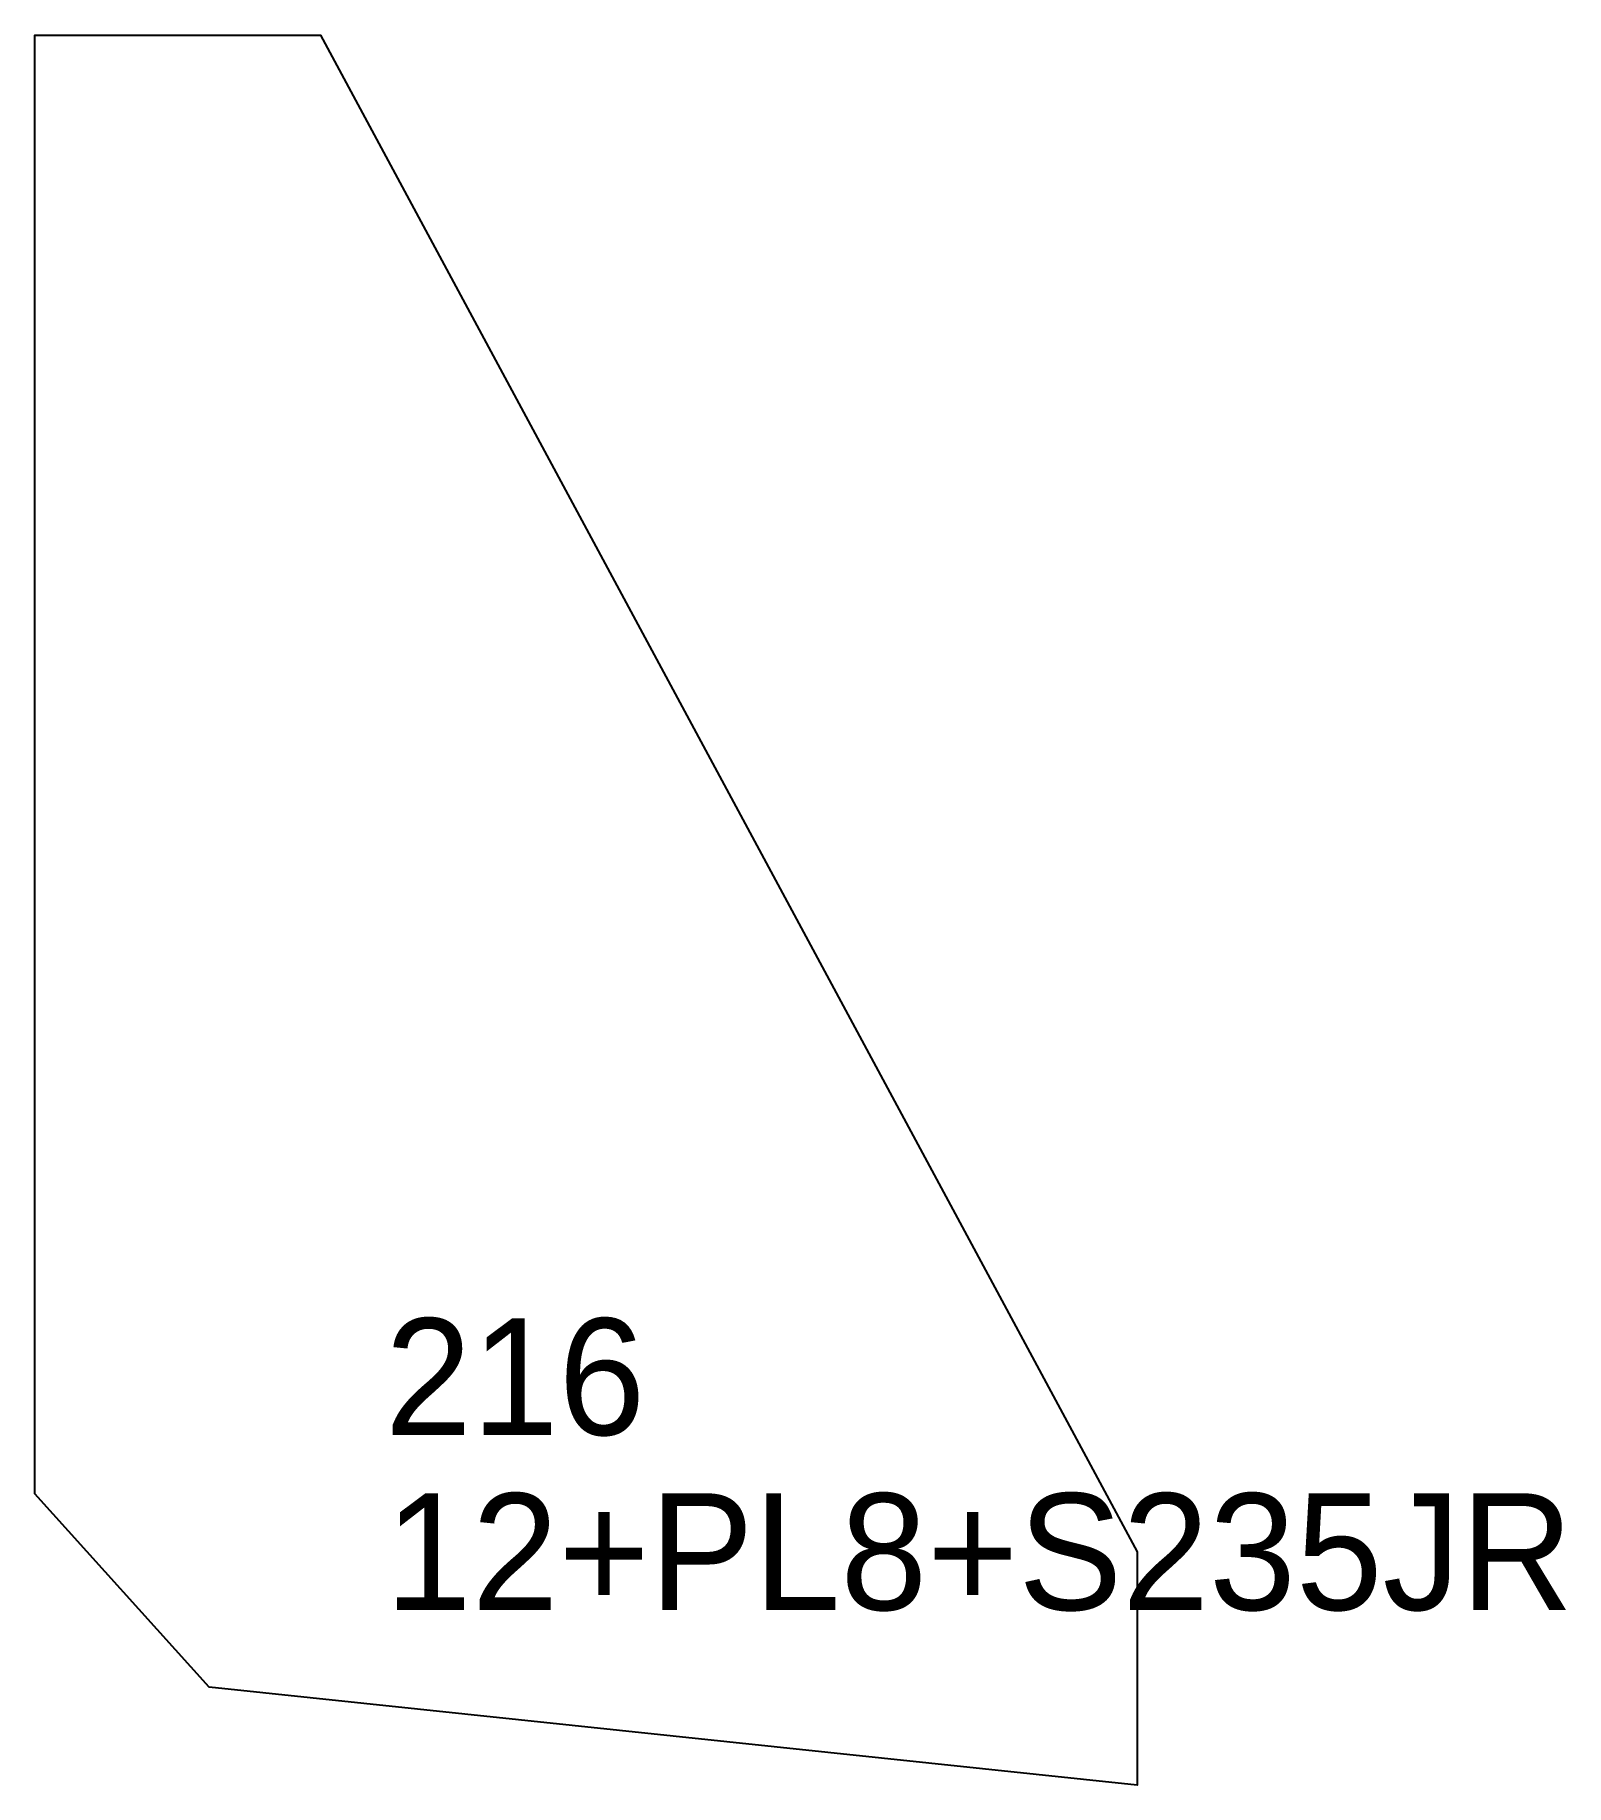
# Model space of a CAD drawing. Extents: x 0 to 131, y 0 to 150.
import ezdxf

# ---------------------------------------------------------------- set-up
doc = ezdxf.new("R2010")
doc.units = 0
for name, color, linetype in [('CUT', 7, 'CONTINUOUS'), ('SCRIBE', 3, 'CONTINUOUS'), ('TEXT', 7, 'CONTINUOUS')]:
    doc.layers.add(name, color=color, linetype=linetype)

msp = doc.modelspace()

# ---------------------------------------------------------------- linework, layer by layer
at = {"layer": 'CUT', "color": 7, "linetype": 'CONTINUOUS'}
msp.add_lwpolyline([(0, 24.97), (0, 150), (24.48, 150), (94.48, 20), (94.48, 0), (14.92, 8.39)], close=True, dxfattribs=at)

# ---------------------------------------------------------------- texts
at = {"layer": 'SCRIBE', "color": 3}
msp.add_text('216', height=10, dxfattribs=at).set_placement((30, 30))
at = {"layer": 'TEXT', "color": 7}
msp.add_text('12+PL8+S235JR', height=10, dxfattribs=at).set_placement((30, 15))

doc.saveas('drawing.dxf')
